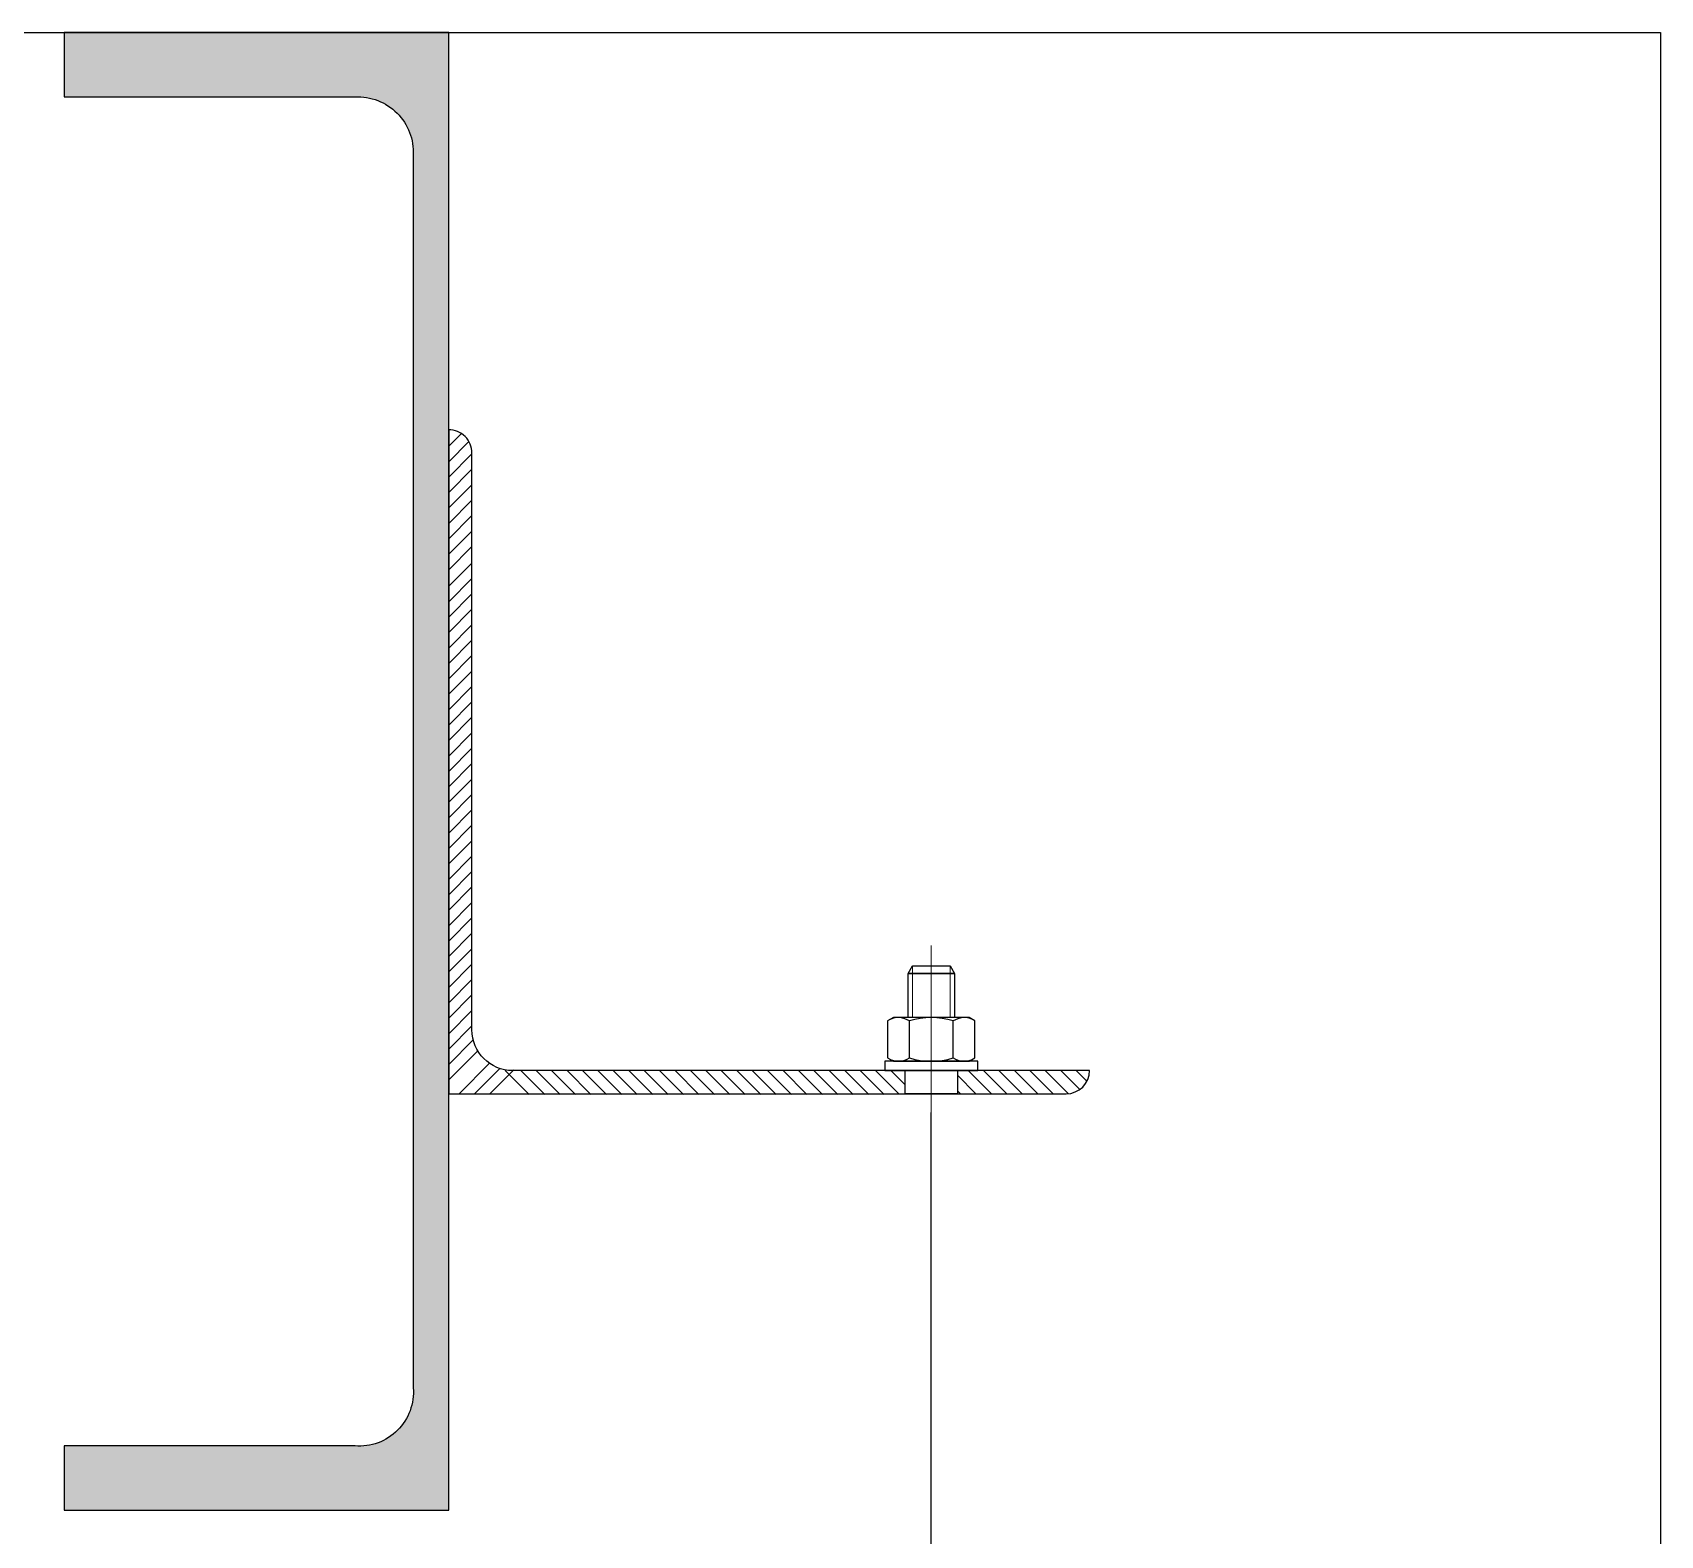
# Model space of a CAD drawing. Header units: millimetres. Extents: x -101 to 3415, y -52 to 1366.
# Drawn here: x 327.358 to 328.637, y 167.942 to 169.123 of the extents above; entities that cross this region are included whole.
import ezdxf

# ---------------------------------------------------------------- set-up
doc = ezdxf.new("R2010")
doc.units = ezdxf.units.MM
doc.linetypes.add('AM_ISO08W050x2', pattern=[9, 6, -0.75, 1.5, -0.75])
doc.layers.add('00_ARQ', color=8, linetype='Continuous')

msp = doc.modelspace()

# ---------------------------------------------------------------- hatches: boundary and pattern name
at = {"layer": '00_ARQ'}
h = msp.add_hatch(color=9, dxfattribs=at)
edge = h.paths.add_edge_path()
edge.add_line((327.6567595489448, 169.0266990488273), (327.6567595489448, 168.0578805498765))
edge.add_arc((327.6144501505172, 168.0544607639862), 0.042447380730055, -94.62105982903148, 4.621059828993225, ccw=False)
edge.add_line((327.6110303646269, 168.0121513655586), (327.3825216305935, 168.0121513655586))
edge.add_line((327.3825216305935, 168.0121513655586), (327.3825216305935, 167.9615291585195))
edge.add_line((327.3825216305935, 167.9615291585195), (327.6846543513777, 167.9615291585195))
edge.add_line((327.6846543513777, 167.9615291585195), (327.6846543513777, 169.1230504401843))
edge.add_line((327.6846543513777, 169.1230504401843), (327.3825216305935, 169.1230504401843))
edge.add_line((327.3825216305935, 169.1230504401843), (327.3825216305935, 169.0724282331452))
edge.add_line((327.3825216305935, 169.0724282331452), (327.6110303646269, 169.0724282331452))
edge.add_arc((327.6132624796186, 169.028931163819), 0.04355430377477273, -2.937638923123984, 92.93763892315951, ccw=False)

# ---------------------------------------------------------------- linework, layer by layer
at = {"layer": '00_ARQ', "color": 9, "linetype": 'Continuous', "lineweight": 5}
for p, q in [((327.6846549883359, 168.7978537821089), (327.6946727426385, 168.8078715364181)), ((327.6846549883392, 168.785728000986), (327.700548435255, 168.8016214479116)), ((327.6846549883425, 168.7736022198615), (327.7029466620641, 168.7918938935937)), ((327.6846549883458, 168.7614764387385), (327.7029466620673, 168.77976811247)), ((327.6846549883475, 168.7493506576148), (327.7029466620706, 168.7676423313462)), ((327.6846549883508, 168.7372248764919), (327.7029466620739, 168.7555165502225)), ((327.6846549883556, 168.7250990953681), (327.7029466620772, 168.7433907690996)), ((327.6846549883574, 168.7129733142444), (327.7029466620788, 168.7312649879775)), ((327.6846549883606, 168.7008475331207), (327.7029466620838, 168.7191392068546)), ((327.684655183902, 168.6878000053903), (327.7029468576235, 168.7060916791242)), ((327.6846551839053, 168.6756742242674), (327.7029468576252, 168.6939658980004)), ((327.6846543513728, 168.6635476106078), (327.702946025096, 168.6818392843409)), ((327.6846543513761, 168.6514218294841), (327.702946025096, 168.669713503218)), ((327.6846543513793, 168.6392960483612), (327.7029460251026, 168.6575877220934)), ((327.6846543513826, 168.6271702672391), (327.7029460251042, 168.6454619409705)), ((327.6846536314475, 168.6150437661785), (327.7029453051707, 168.6333354399124)), ((327.6846536314508, 168.6029179850556), (327.702945305174, 168.6212096587887)), ((327.6846536314541, 168.5907922039319), (327.7029453051756, 168.6090838776658)), ((327.6846536314574, 168.5786664228106), (327.7029453051789, 168.5969580965412)), ((327.6846543513728, 168.566541361599), (327.702946025096, 168.5848330353321)), ((327.6846543513761, 168.5544155804752), (327.7029460250976, 168.5727072542091)), ((327.6846543513793, 168.5422897993523), (327.7029460251026, 168.5605814730854)), ((327.6846543513826, 168.5301640182311), (327.7029460251042, 168.5484556919617)), ((327.6846537815882, 168.5180376673104), (327.7029454553115, 168.5363293410435)), ((327.6846537815915, 168.5059118861866), (327.7029454553131, 168.5242035599197)), ((327.6846537815948, 168.4937861050629), (327.7029454553164, 168.5120777787968)), ((327.6846537815981, 168.4816603239416), (327.7029454553197, 168.4999519976731)), ((327.6846538566585, 168.4695346178759), (327.7029455303817, 168.487826291609)), ((327.6846538566618, 168.457408836753), (327.7029455303834, 168.4757005104861)), ((327.6846538566651, 168.4452830556292), (327.7029455303867, 168.4635747293631)), ((327.6846538566668, 168.4331572745072), (327.70294553039, 168.4514489482386)), ((327.6846543513728, 168.4210319880861), (327.702946025096, 168.4393236618192)), ((327.6846543513761, 168.4089062069624), (327.7029460250976, 168.4271978806954)), ((327.6846543513793, 168.3967804258386), (327.7029460251026, 168.4150720995717)), ((327.6846543513826, 168.3846546447182), (327.7029460251042, 168.4029463184488)), ((327.6846543513728, 168.3725288635813), (327.702946025096, 168.3908205373152)), ((327.6846543513761, 168.3604030824583), (327.7029460250976, 168.3786947561914)), ((328.0491855351372, 168.3894886257336), (328.0491855351372, 168.3487896516922)), ((328.078755912044, 168.3894886257336), (328.078755912044, 168.3487896516922)), ((327.6846543513793, 168.3482773013346), (327.7029460251026, 168.3665689750677)), ((327.6846543513826, 168.3361515202133), (327.7029460251042, 168.3544431939448)), ((327.6846543513859, 168.3240257390896), (327.7029460251075, 168.342317412821)), ((327.6846543513876, 168.3118999579659), (327.7039575324302, 168.3312031390167)), ((327.6846543513909, 168.2997741768429), (327.7075414351057, 168.3226612605667)), ((327.6927725250091, 168.2888844202197), (327.7167476807576, 168.3128595759823)), ((327.7048983061312, 168.288884420223), (327.7248329540588, 168.3088190681597)), ((327.7170240872549, 168.2888844202255), (327.7358759936153, 168.3077363265974)), ((327.7291498683786, 168.3071760939627), (327.7480017747456, 168.2883241875966)), ((327.7412756495024, 168.3071760939627), (327.7601275558693, 168.2883241875966)), ((327.7534014306244, 168.3071760939627), (327.7722533369914, 168.2883241875966)), ((327.7655272117482, 168.3071760939627), (327.7843791181151, 168.2883241875966)), ((327.7776529928719, 168.3071760939627), (327.7965048992389, 168.2883241875966)), ((327.7897787739957, 168.3071760939627), (327.808630680361, 168.2883241875966)), ((327.8019045551194, 168.3071760939627), (327.8207564614847, 168.2883241875966)), ((327.8140303362431, 168.3071760939627), (327.8328822426084, 168.2883241875966)), ((327.8261561173653, 168.3071760939627), (327.8450080237305, 168.2883241875966)), ((327.838281898489, 168.3071760939627), (327.8571338048559, 168.2883241875966)), ((327.8504076796128, 168.3071760939627), (327.8692595859796, 168.2883241875966)), ((327.8625334607365, 168.3071760939627), (327.8813853671035, 168.2883241875966)), ((327.8746592418602, 168.3071760939627), (327.8935111482272, 168.2883241875966)), ((327.8867850229823, 168.3071760939627), (327.9056369293493, 168.2883241875966)), ((327.8989108041077, 168.3071760939627), (327.917762710473, 168.2883241875966)), ((327.9110365852315, 168.3071760939627), (327.9298884915968, 168.2883241875966)), ((327.9231623663552, 168.3071760939627), (327.9420142727205, 168.2883241875966)), ((327.9352881474773, 168.3071760939627), (327.9541400538442, 168.2883241875966)), ((327.947413928601, 168.3071760939627), (327.9662658349663, 168.2883241875966)), ((327.9595397097247, 168.3071760939627), (327.9783916160901, 168.2883241875966)), ((327.9716654908468, 168.3071760939627), (327.9905173972138, 168.2883241875966)), ((327.9837912719722, 168.3071760939627), (328.0026431783375, 168.2883241875966)), ((327.9959170530943, 168.3071760939627), (328.0147689594629, 168.2883241875966)), ((328.008042834218, 168.3071760939627), (328.026894740585, 168.2883241875966)), ((328.0201686153418, 168.3071760939627), (328.0384602890683, 168.2888844202354)), ((328.0322943964655, 168.3071760939627), (328.043392590645, 168.2960778997849)), ((328.0845488565296, 168.3034247583919), (328.0990891946853, 168.2888844202354)), ((328.0929233020826, 168.3071760939627), (328.111214975809, 168.2888844202354)), ((328.1050490832064, 168.3071760939627), (328.1233407569329, 168.2888844202354)), ((328.1171748643301, 168.3071760939627), (328.1354665380583, 168.2888844202354)), ((328.1293006454522, 168.3071760939627), (328.1475923191803, 168.2888844202354)), ((328.1414264265759, 168.3071760939627), (328.1597181003041, 168.2888844202354)), ((328.1535522076997, 168.3071760939627), (328.1717630129172, 168.288965288746)), ((328.165677988825, 168.3071760939627), (328.1806099823319, 168.2922441004559)), ((328.1778037699488, 168.3071760939627), (328.1862630018206, 168.2987168620884)), ((328.0845488565296, 168.291298977269), (328.0869634135632, 168.2888844202354))]:
    msp.add_line(p, q, dxfattribs=at)
at = {"layer": '00_ARQ', "color": 9, "linetype": 'Continuous'}
for p, q in [((327.6846543513942, 168.3071760939578), (327.6846543513415, 168.5129574233867)), ((328.0468051310269, 168.3171527404597), (328.0468051310269, 168.3461296746858)), ((328.0811363161528, 168.3171527404597), (328.0811363161528, 168.3461296746858)), ((328.0822623973155, 168.2888844202354), (328.0456790498592, 168.2888844202354)), ((328.0639508747647, 167.9219995786403), (328.063970723589, 168.2741142978845))]:
    msp.add_line(p, q, dxfattribs=at)
at = {"layer": '00_ARQ', "color": 9, "linetype": 'AM_ISO08W050x2', "lineweight": 5}
for p, q in [((328.0639707235906, 168.4054938402468), (328.0639707235906, 168.3327844371798)), ((328.0639707235906, 168.3007740081576), (328.0639707235906, 168.3625084069854)), ((328.0639707235906, 168.3282115187498), (328.0639707235906, 168.2934573386687)), ((328.0639707235906, 168.3198434822032), (328.0639707235906, 168.2741142978845))]:
    msp.add_line(p, q, dxfattribs=at)
at = {"layer": '00_ARQ', "color": 9}
msp.add_lwpolyline([(281.1289738605296, 169.1230504401843), (328.6370555316718, 169.1230504401843), (328.6370555316718, 96.00127099678804)], dxfattribs=at)
msp.add_lwpolyline([(327.6567595489448, 169.0266990488273), (327.6567595489448, 168.0578805498765, -0.4622879085561377), (327.6110303646269, 168.0121513655586), (327.3825216305935, 168.0121513655586), (327.3825216305935, 167.9615291585195), (327.6846543513777, 167.9615291585195), (327.6846543513777, 167.9615291585195), (327.6846543513777, 167.9615291585195, -0.414213562373095), (327.6846543513777, 167.9615291585195), (327.6846543513777, 169.1230504401843, 0.4750272149353882), (327.6846543513777, 169.1230504401843), (327.6846543513777, 169.1230504401843), (327.6846543513777, 169.1230504401843), (327.3825216305935, 169.1230504401843), (327.3825216305935, 169.0724282331452), (327.6110303646269, 169.0724282331452, -0.4445767635424688)], format="xyb", close=True, dxfattribs=at)
at = {"layer": '00_ARQ', "color": 9, "linetype": 'Continuous'}
msp.add_lwpolyline([(328.1700449031732, 168.2888844202354, 0.414213562373095), (328.1883365768981, 168.3071760939627), (327.7349564541388, 168.3071760939619, -0.414213562373095), (327.7029460251075, 168.3391865229759), (327.7029466620641, 168.7925669643444, 0.4142237613107383), (327.6846543513942, 168.8108586379613), (327.6846543513942, 168.2888844202329)], format="xyb", close=True, dxfattribs=at)
for points in [[(328.0822623973188, 168.3487896516922), (328.0456790498625, 168.3487896516922), (328.0456790498625, 168.3522961369644), (328.0456790498625, 168.3834152182343), (328.0491855351372, 168.3894886257336), (328.078755912044, 168.3894886257336), (328.0822623973188, 168.3834152182343), (328.0456790498625, 168.3834152182343), (328.0822623973188, 168.3834152182343), (328.0822623973188, 168.3522961369644)], [(328.0936946933962, 168.3144927634533), (328.0983019087148, 168.3171527404597), (328.0983019087148, 168.3461296746858), (328.0936946933962, 168.3487896516922), (328.0342467537835, 168.3487896516922), (328.0296395384632, 168.3461296746858), (328.0296395384632, 168.3171527404597), (328.0342467537835, 168.3144927634533)], [(328.0273873761359, 168.3071760939627), (328.1005540710437, 168.3071760939627), (328.1005540710437, 168.3144927634533), (328.0273873761359, 168.3144927634533)], [(328.0433925906467, 168.2888844202354), (328.0433925906467, 168.3071760939627), (328.0845488565329, 168.3071760939627), (328.0845488565329, 168.2888844202354)]]:
    msp.add_lwpolyline(points, close=True, dxfattribs=at)
for centre, radius, start, end in [((328.0382223347459, 168.333612853261), 0.01517679843122903, 55.56153059525121, 115.5615305952772), ((328.0639707235906, 168.2920724234751), 0.05671722821709714, 72.38303115959393, 107.6169688403806), ((328.0897191124354, 168.333612853261), 0.01517679843122903, 64.43846940472362, 124.4384694047488), ((328.0382223347459, 168.3296695618845), 0.01517679843122903, 244.4384694047228, 304.4384694047663), ((328.0639707235906, 168.3712099916703), 0.05671722821709714, 252.3830311596193, 287.6169688403807), ((328.0897191124354, 168.3296695618845), 0.01517679843122903, 235.5615305952512, 295.5615305952764)]:
    msp.add_arc(centre, radius, start, end, dxfattribs=at)

doc.saveas('drawing.dxf')
